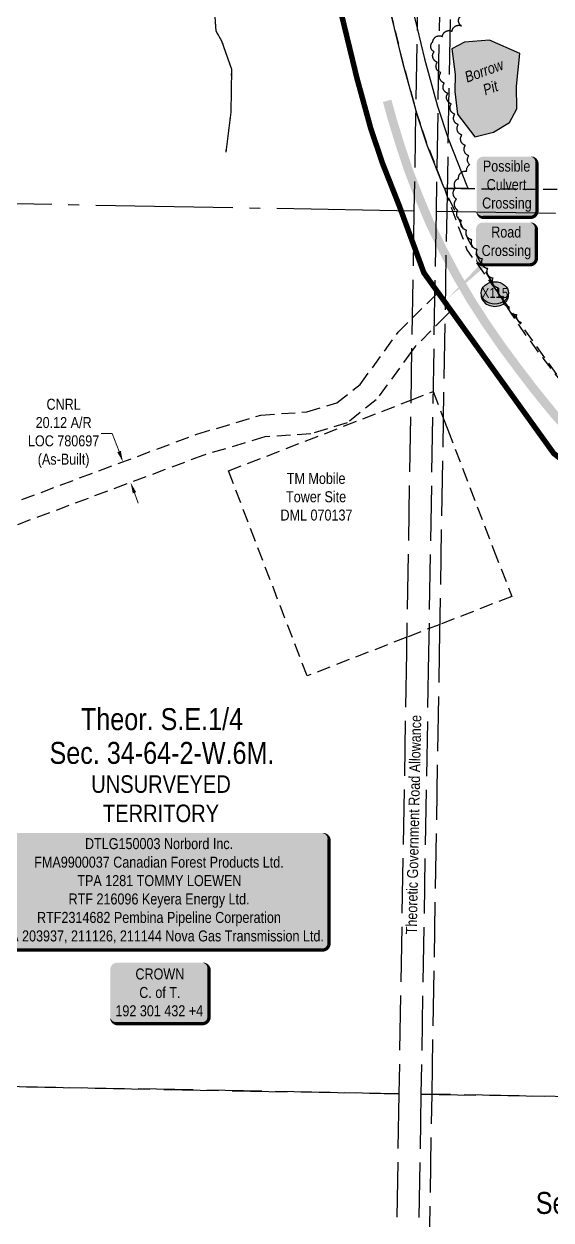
# Model space of a CAD drawing. Extents: x 405326 to 424052, y 6044755 to 6062236.
# Drawn here: x 421969 to 422450, y 6047967 to 6049057 of the extents above; entities that cross this region are included whole.
import ezdxf
from ezdxf.enums import TextEntityAlignment as Align

# ---------------------------------------------------------------- set-up
doc = ezdxf.new("R2010")
doc.units = 0
doc.header["$LTSCALE"] = 5
for name, pattern in [('0', [1, 1, 0]), ('foc-ACCESSROAD', [3.75, 2.5, -1.25]), ('foc-QUARTERLINE', [33, 25, -3, 2, -3]), ('foc-UNSURVEYED', [12.5, 10, -2.5]), ('foc-WHEELTRACKS', [2, 0.4, -1.6])]:
    doc.linetypes.add(name, pattern=pattern)
for name, color, linetype in [('AS-OWNER', 7, 'Continuous'), ('AS-ROADS', 254, 'Continuous'), ('AS-SURFACE IMPACT', 7, 'Continuous'), ('C-SYMBOL', 7, 'Continuous'), ('CG-NOTES', 7, 'Continuous'), ('F-AR', 190, 'foc-ACCESSROAD'), ('F-RW', 190, 'Continuous'), ('F-WS', 190, 'foc-ACCESSROAD'), ('L-ROAD-T', 7, 'Continuous'), ('L-SECQ', 8, 'foc-QUARTERLINE'), ('L-UNS-T', 3, 'Continuous'), ('L-USEC', 7, 'foc-UNSURVEYED'), ('P-CROSSINGS', 250, 'Continuous'), ('P-PROPOSED', 10, 'Continuous'), ('T-BUSH', 110, '0'), ('T-WATER', 160, 'Continuous'), ('T-WATER-H', 133, 'Continuous'), ('T-WATER-P3', 160, 'foc-WHEELTRACKS'), ('T-WATER-T', 170, 'Continuous')]:
    doc.layers.add(name, color=color, linetype=linetype)
doc.layers.add('F-AR-T', color=190, linetype='Continuous', lineweight=9)
doc.layers.add('F-WS-T', color=190, linetype='Continuous', lineweight=9)
doc.styles.add('175L', font='ARIALN.TTF', dxfattribs={"height": 20})
doc.styles.add('80', font='ARIALN.TTF', dxfattribs={"height": 10})
doc.styles.add('80CG', font='ARIALN.TTF', dxfattribs={"height": 10})
doc.styles.add('80L', font='ARIALN.TTF', dxfattribs={"height": 10})
doc.styles.add('Crossing', font='ARIALN.TTF', dxfattribs={"height": 10})
doc.styles.add('foc-LtypeFont', font='ARIALN.TTF', dxfattribs={"height": 7.35})
doc.linetypes.add('foc-TOPO-flowdirection-NOLINE', pattern='A,0,[">",foc-LtypeFont,S=0.3,R=0,X=0,Y=-0.945],-20,[">",foc-LtypeFont,S=0.3,R=0,X=0,Y=-0.945],0', length=20)
doc.dimstyles.new('Compass 5 000', dxfattribs={"dimscale": 5, "dimtxt": 9, "dimasz": 2, "dimexe": 0.2, "dimexo": 0.0625, "dimgap": 0.5, "dimtad": 0, "dimtih": 1, "dimtoh": 1, "dimzin": 0, "dimdsep": 46, "dimtxsty": '80CG', "dimcen": 0.1, "dimse1": 1, "dimse2": 1, "dimclrd": 256, "dimclrt": 256, "dimaunit": 1, "dimadec": 4, "dimazin": 0, "dimtfac": 0.06, "dimtofl": 0, "dimtmove": 0, "dimatfit": 1, "dimfxl": 0.2, "dimtolj": 1, "dimtzin": 0, "dimlwd": -1, "dimarcsym": 0})

# ---------------------------------------------------------------- blocks, each defined once
blk = doc.blocks.new('*U529')
h = blk.add_hatch(color=255)
edge = h.paths.add_edge_path()
edge.add_line((-39, -28.5), (39, -28.5))
edge.add_arc((39, -22.5), 6, 270, 360)
edge.add_line((45, -22.5), (45, 21))
edge.add_arc((39, 21), 6, 0, 90)
edge.add_line((39, 27), (-39, 27))
edge.add_arc((-39, 21), 6, 90, 180)
edge.add_line((-45, 21), (-45, -22.5))
edge.add_arc((-39, -22.5), 6, 180, 270)
at = {"color": 14, "flags": 128}
blk.add_lwpolyline([(-39, -28.5, 3, 3, 0), (39, -28.5, 3, 3, 0.414214), (45, -22.5, 3, 3, 0), (45, 21, 3, 0, 0.414214), (39, 27, 0, 0, 0), (-39, 27, 0, 0, 0.414214), (-45, 21, 0, 0, 0), (-45, -22.5, 0, 3, 0.414214)], format="xyseb", close=True, dxfattribs=at)
at = {"color": 14, "style": '80'}
blk.add_attdef('ENTER_TEXT_001', (-26.8, -4.9), '', height=10, dxfattribs=at)
blk = doc.blocks.new('*D617')
at = {"layer": 'F-AR-T', "transparency": 16777216}
for p, q in [((422049.8, 6048683.8), (422039.8, 6048683.8)), ((422056, 6048667.2), (422049.8, 6048683.8)), ((422070, 6048629.6), (422073.5, 6048620.3))]:
    blk.add_line(p, q, dxfattribs=at)
for points in [[(422057.6, 6048667.8), (422054.4, 6048666.6), (422059.5, 6048657.9)], [(422071.6, 6048630.2), (422068.5, 6048629.1), (422066.5, 6048639)]]:
    blk.add_solid(points, dxfattribs=at)
at = {"layer": 'F-AR-T', "transparency": 16777216, "insert": (422005.5, 6048683.8), "char_height": 10, "attachment_point": 5, "style": '80CG'}
blk.add_mtext('\\A1;CNRL\\P20.12 A/R\\PLOC 780697\\P(As-Built)', dxfattribs=at)
blk = doc.blocks.new('*U638')
h = blk.add_hatch(color=255)
edge = h.paths.add_edge_path()
edge.add_line((-149, -54), (149, -54))
edge.add_arc((149, -48), 6, 270, 360)
edge.add_line((155, -48), (155, 46.5))
edge.add_arc((149, 46.5), 6, 0, 90)
edge.add_line((149, 52.5), (-149, 52.5))
edge.add_arc((-149, 46.5), 6, 90, 180)
edge.add_line((-155, 46.5), (-155, -48))
edge.add_arc((-149, -48), 6, 180, 270)
at = {"color": 44, "flags": 128}
blk.add_lwpolyline([(-149, -54, 3, 3, 0), (149, -54, 3, 3, 0.414214), (155, -48, 3, 3, 0), (155, 46.5, 3, 0, 0.414214), (149, 52.5, 0, 0, 0), (-149, 52.5, 0, 0, 0.414214), (-155, 46.5, 0, 0, 0), (-155, -48, 0, 3, 0.414214)], format="xyseb", close=True, dxfattribs=at)
at = {"color": 44, "style": '80'}
blk.add_attdef('ENTER_TEXT_001', (-36, -5), '', height=10, dxfattribs=at)
blk = doc.blocks.new('*U1046')
h = blk.add_hatch(color=59)
edge = h.paths.add_edge_path()
edge.add_line((-21.5, -20), (21.5, -20))
edge.add_arc((21.5, -14), 6, 270, 360)
edge.add_line((27.5, -14), (27.5, 12.5))
edge.add_arc((21.5, 12.5), 6, 0, 90)
edge.add_line((21.5, 18.5), (-21.5, 18.5))
edge.add_arc((-21.5, 12.5), 6, 90, 180)
edge.add_line((-27.5, 12.5), (-27.5, -14))
edge.add_arc((-21.5, -14), 6, 180, 270)
at = {"color": 1, "flags": 128}
blk.add_lwpolyline([(-21.5, -20, 3, 3, 0), (21.5, -20, 3, 3, 0.414214), (27.5, -14, 3, 3, 0), (27.5, 12.5, 3, 0, 0.414214), (21.5, 18.5, 0, 0, 0), (-21.5, 18.5, 0, 0, 0.414214), (-27.5, 12.5, 0, 0, 0), (-27.5, -14, 0, 3, 0.414214)], format="xyseb", close=True, dxfattribs=at)
blk.add_lwpolyline([(-53.8, -51.2, 0, 7.5, 0), (0, 0, 0, 0, 0)], format="xyseb", dxfattribs=at)
at = {"color": 1, "style": '80'}
blk.add_attdef('ENTER_TEXT_001', (-36, -5), '', height=10, dxfattribs=at)
blk = doc.blocks.new('*U1031')
h = blk.add_hatch(color=254)
edge = h.paths.add_edge_path()
edge.add_line((-21.5, -28.5), (21.5, -28.5))
edge.add_arc((21.5, -22.5), 6, 270, 360)
edge.add_line((27.5, -22.5), (27.5, 21))
edge.add_arc((21.5, 21), 6, 0, 90)
edge.add_line((21.5, 27), (-21.5, 27))
edge.add_arc((-21.5, 21), 6, 90, 180)
edge.add_line((-27.5, 21), (-27.5, -22.5))
edge.add_arc((-21.5, -22.5), 6, 180, 270)
at = {"color": 160, "flags": 128}
blk.add_lwpolyline([(-21.5, -28.5, 3, 3, 0), (21.5, -28.5, 3, 3, 0.414214), (27.5, -22.5, 3, 3, 0), (27.5, 21, 3, 0, 0.414214), (21.5, 27, 0, 0, 0), (-21.5, 27, 0, 0, 0.414214), (-27.5, 21, 0, 0, 0), (-27.5, -22.5, 0, 3, 0.414214)], format="xyseb", close=True, dxfattribs=at)
at = {"color": 160, "style": '80'}
blk.add_attdef('ENTER_TEXT_001', (-26.8, -4.9), '', height=10, dxfattribs=at)
blk = doc.blocks.new('xing2')
h = blk.add_hatch(color=50)
h.dxf.hatch_style = 1
edge = h.paths.add_edge_path()
edge.add_ellipse((0, 0), major_axis=(-12.5, 0), ratio=0.816297, start_angle=0, end_angle=360)
h = blk.add_hatch(color=250)
h.dxf.hatch_style = 1
edge = h.paths.add_edge_path()
edge.add_ellipse((0, -2), major_axis=(-12.5, 0), ratio=0.816297, start_angle=0, end_angle=180)
edge.add_line((12.5, -2), (12.5, 0))
edge.add_ellipse((0, 0), major_axis=(-12.5, 0), ratio=0.816297, start_angle=0, end_angle=180, ccw=False)
edge.add_line((-12.5, 0), (-12.5, -2))
at = {"color": 250}
blk.add_ellipse((0, 0), major_axis=(-12.5, 0), ratio=0.816297, dxfattribs=at)
blk.add_ellipse((0, -2), major_axis=(-12.5, 0), ratio=0.816297, start_param=0, end_param=3.141593, dxfattribs=at)
at = {"color": 250, "style": 'Crossing'}
blk.add_attdef('CROSSING', text='', height=9, dxfattribs=at).set_placement((0.1, 0), align=Align.MIDDLE_CENTER)
at = {"color": 250, "style": 'Crossing', "flags": 1}
for tag, p in [('OWNER', (0.1, -12.5)), ('DESCRIPTION', (0.1, -25.8)), ('LOCATION', (0.1, -39.3)), ('DWG_REF', (0.1, -52.8))]:
    blk.add_attdef(tag, text='', height=9, dxfattribs=at).set_placement(p, align=Align.MIDDLE_CENTER)

msp = doc.modelspace()

# ---------------------------------------------------------------- hatches: boundary and pattern name
at = {"layer": 'T-WATER-H'}
h = msp.add_hatch(color=256, dxfattribs=at)
h.dxf.hatch_style = 1
h.paths.add_polyline_path([(422396.987, 6048958.052), (422411.849, 6048966.945), (422418.506, 6048979.315), (422418.172, 6049000.075), (422421.094, 6049029.647), (422393.48, 6049042.01), (422370.684, 6049040.178), (422359.201, 6049034.007), (422362.156, 6049010.618), (422361.865, 6048995.217), (422364.314, 6048974.537), (422380.128, 6048953.982)])

# ---------------------------------------------------------------- linework, layer by layer
at = {"layer": 'AS-ROADS', "const_width": 7.996, "flags": 128}
msp.add_lwpolyline([(422469.42, 6048682.293), (422451.725, 6048702.09), (422435.14, 6048722.548), (422419.818, 6048742.515), (422404.732, 6048762.914), (422390.371, 6048783.656), (422376.688, 6048804.828), (422363.116, 6048827.997), (422350.724, 6048851.433), (422339.187, 6048875.136), (422329.188, 6048899.054), (422320.084, 6048922.398), (422311.978, 6048946.683), (422304.624, 6048970.763), (422300.233, 6048986.688)], dxfattribs=at)
at = {"layer": 'F-AR', "flags": 128}
msp.add_lwpolyline([(424044.649, 6048443.713), (423975.815, 6048501.796), (423957.105, 6048517.584), (423946.029, 6048524.551), (423906.769, 6048549.251), (423886.989, 6048561.694), (423881.514, 6048563.387), (423868.77, 6048567.327), (423776.686, 6048595.799), (423714.504, 6048598.171), (423704.527, 6048598.551), (423689.686, 6048598.128), (423650.274, 6048597.006), (423640.248, 6048596.721), (423630.406, 6048594.791), (423583.567, 6048585.607), (423504.552, 6048556.332), (423362.815, 6048495.667), (423247.181, 6048446.071), (423144.05, 6048424.751), (423140.646, 6048424.583), (422958.796, 6048415.586), (422765.318, 6048460.723), (422634.129, 6048521.069), (422451.24, 6048664.859), (422383.124, 6048759.607), (422370.913, 6048776.592), (422353.389, 6048800.942), (422332.809, 6048829.563), (422324.115, 6048853.238), (422311.914, 6048886.458), (422310.288, 6048890.887), (422294.816, 6048930.116), (422284.202, 6048961.777), (422271.862, 6049006.683), (422213.514, 6049247.167), (422106.186, 6049694.508), (422152.698, 6049693.669), (422257.252, 6049257.74), (422315.106, 6049019.26), (422326.256, 6048978.692), (422327.108, 6048975.593), (422337.156, 6048945.509), (422351.371, 6048909.464), (422352.377, 6048906.913), (422355.072, 6048899.576), (422360.209, 6048885.588), (422372.964, 6048850.858), (422405.029, 6048806.247), (422407.634, 6048802.624), (422458.243, 6048732.144), (422459.773, 6048730.073), (422484.06, 6048696.295), (422506.261, 6048678.84), (422506.567, 6048678.591), (422530.143, 6048660.064), (422533.499, 6048657.426), (422657.762, 6048559.729), (422779.981, 6048503.508), (422962.874, 6048460.839), (423138.35, 6048469.522), (423141.416, 6048470.156), (423233.62, 6048489.217), (423345.093, 6048537.028), (423487.872, 6048598.139), (423571.343, 6048629.066), (423625.402, 6048639.665), (423635.244, 6048641.595), (423645.27, 6048641.88), (423704.744, 6048643.573), (423742.874, 6048642.119), (423762.905, 6048641.356), (423784.319, 6048640.539), (423905.938, 6048602.936), (423935.304, 6048584.462), (423943.45, 6048579.336), (423946.908, 6048577.161), (423966.729, 6048564.692), (423976.76, 6048558.381), (423983.725, 6048554), (424045.619, 6048501.773)], dxfattribs=at)
at = {"layer": 'F-AR'}
msp.add_lwpolyline([(422133.254, 6048663.91), (421903.857, 6048578.317), (421897.102, 6048597.271), (422126.858, 6048682.996), (422185.249, 6048700.388), (422227.231, 6048703.373), (422254.326, 6048711.489), (422275.737, 6048728.432), (422310.397, 6048775.949), (422323.012, 6048788.559), (422345.89, 6048811.427), (422353.39, 6048800.993), (422357.788, 6048794.875), (422353.207, 6048790.296), (422325.728, 6048762.826), (422322.498, 6048758.398), (422290.375, 6048714.357), (422263.789, 6048693.321), (422230.875, 6048683.462), (422188.877, 6048680.476), (422133.254, 6048663.91)], close=True, dxfattribs=at)
at = {"layer": 'F-RW'}
msp.add_lwpolyline([(422355.197, 6048906.89), (422352.377, 6048906.913), (422351.371, 6048909.464), (422337.156, 6048945.509), (422327.108, 6048975.593), (422326.256, 6048978.692), (422315.106, 6049019.26), (422257.252, 6049257.74), (422152.698, 6049693.669), (422173.369, 6049693.296), (422276.678, 6049262.495), (422327.523, 6049052.891), (422334.325, 6049024.849), (422346.178, 6048981.734), (422355.973, 6048952.351), (422372.954, 6048909.29), (422373.961, 6048906.739), (422355.197, 6048906.89)], close=True, dxfattribs=at)
at = {"layer": 'F-WS', "flags": 128}
msp.add_lwpolyline([(422840.605, 6048654.466), (422840.558, 6048651.875), (422566.618, 6048656.827), (422533.499, 6048657.426), (422528.34, 6048657.519), (422509.803, 6048675.212), (422506.56, 6048678.571), (422506.261, 6048678.84), (422491.903, 6048693.549), (422474.662, 6048712.505), (422459.773, 6048730.074), (422458.196, 6048732.096), (422442.239, 6048752.186), (422427.098, 6048772.86), (422412.697, 6048794.056), (422405.028, 6048806.248), (422399.053, 6048815.746), (422386.184, 6048837.906), (422374.105, 6048860.506), (422362.38, 6048885.549), (422355.097, 6048901.102), (422352.377, 6048906.913), (422355.196, 6048906.89), (422373.961, 6048906.739), (422845.098, 6048902.933), (422844.627, 6048876.838), (422840.605, 6048654.466)], close=True, dxfattribs=at)
at = {"layer": 'F-WS'}
msp.add_lwpolyline([(422318.057, 6048498.023), (422227.341, 6048462.833), (422155.685, 6048649.545), (422321.74, 6048713.962), (422342.137, 6048721.875), (422351.619, 6048697.137), (422355.521, 6048686.956), (422397.26, 6048577.939), (422413.794, 6048535.161), (422348.423, 6048509.803), (422318.057, 6048498.023)], close=True, dxfattribs=at)
at = {"layer": 'L-SECQ'}
for p, q in [((422324.678, 6048886.229), (421555.988, 6048900.089)), ((423113.657, 6048872.014), (422344.782, 6048885.887))]:
    msp.add_line(p, q, dxfattribs=at)
at = {"layer": 'L-USEC'}
for p, q in [((422331.542, 6049288.278), (422324.678, 6048886.229)), ((422351.647, 6049287.935), (422344.782, 6048885.886)), ((422354.835, 6048885.685), (422361.7, 6049287.732)), ((422324.678, 6048886.229), (422317.823, 6048484.261)), ((422344.782, 6048885.887), (422337.927, 6048483.918)), ((422347.98, 6048483.718), (422354.835, 6048885.685)), ((422317.823, 6048484.261), (422310.967, 6048082.292)), ((422317.823, 6048484.261), (422317.823, 6048484.261)), ((422337.927, 6048483.918), (422331.071, 6048081.949)), ((422341.123, 6048081.751), (422347.98, 6048483.718)), ((421909.194, 6048089.509), (422310.967, 6048082.292)), ((422310.967, 6048082.292), (421909.194, 6048089.509)), ((422310.967, 6048082.292), (422304.112, 6047680.323)), ((422331.071, 6048081.949), (422324.217, 6047679.981)), ((422732.841, 6048074.714), (422331.071, 6048081.949)), ((422331.071, 6048081.949), (422732.841, 6048074.714)), ((422334.269, 6047679.783), (422341.123, 6048081.751))]:
    msp.add_line(p, q, dxfattribs=at)
at = {"layer": 'P-PROPOSED', "const_width": 4.998, "flags": 128}
msp.add_lwpolyline([(422214.485, 6049247.401), (422272.829, 6049006.933), (422285.158, 6048962.068), (422295.756, 6048930.459), (422311.222, 6048891.243), (422312.852, 6048886.803), (422325.053, 6048853.582), (422333.701, 6048830.036), (422354.2, 6048801.526), (422371.724, 6048777.176), (422383.936, 6048760.19), (422451.969, 6048665.557), (422634.654, 6048521.928), (422765.644, 6048461.673), (422958.886, 6048416.591), (423140.597, 6048425.581)], dxfattribs=at)
at = {"layer": 'T-BUSH', "flags": 128}
for points in [[(422375.487, 6048928.473, -0.38439402), (422374.677, 6048936.606, -0.52056705), (422371.484, 6048946.077, -0.52056705), (422368.291, 6048955.549, -0.52056705), (422365.098, 6048965.021, -0.52056705), (422361.905, 6048974.492, -0.52056705), (422358.712, 6048983.964, -0.52056705), (422355.519, 6048993.435, -0.52056705), (422352.326, 6049002.907, -0.52056705), (422349.132, 6049012.379, -0.52056705), (422345.939, 6049021.85, -0.52056705), (422342.931, 6049031.377, -0.52056705), (422341.806, 6049040.465, -0.52056705), (422350.577, 6049045.259, -0.52056705), (422359.348, 6049050.052, -0.52056705), (422368.119, 6049054.846, -0.52056705), (422367.129, 6049063.753, -0.52056705), (422364.434, 6049073.378, -0.52056705), (422361.738, 6049083.003, -0.52056705), (422359.043, 6049092.628, -0.52056705), (422356.348, 6049102.253, -0.52056705), (422353.652, 6049111.878, -0.52056705), (422344.561, 6049111.544, -0.52056705), (422334.687, 6049109.99, -0.52056705), (422324.813, 6049108.437, -0.52056705), (422321.538, 6049116.507, -0.52056705), (422319.429, 6049126.277, -0.52056705), (422317.32, 6049136.047, -0.52056705), (422315.211, 6049145.818, -0.52056705), (422313.101, 6049155.588, -0.52056705), (422310.992, 6049165.358, -0.52056705), (422308.883, 6049175.129, -0.52056705), (422306.774, 6049184.899, -0.52056705), (422304.665, 6049194.669, -0.52056705), (422302.556, 6049204.44, -0.52056705), (422308.599, 6049209.476, -0.52056705), (422306.383, 6049219.223, -0.52056705), (422304.168, 6049228.97, -0.52056705), (422301.952, 6049238.717, -0.52056705), (422299.737, 6049248.463, -0.52056705), (422295.269, 6049254.653, -0.52056705), (422285.512, 6049252.486, -0.52056705), (422278.217, 6049254.385, -0.52056705), (422275.617, 6049264.037, -0.52056705), (422273.018, 6049273.688, -0.52056705), (422270.419, 6049283.34, -0.52056705), (422267.82, 6049292.992, -0.52056705), (422270.142, 6049299.452, -0.52056705), (422280.014, 6049301.018, -0.52056705), (422287.655, 6049303.979, -0.52056705), (422284.747, 6049313.542, -0.52056705), (422281.838, 6049323.105, -0.52056705), (422278.93, 6049332.668, -0.52056705), (422276.022, 6049342.231, -0.52056705), (422270.118, 6049346.467, -0.52056705), (422264.378, 6049350.553, -0.52056705), (422262.012, 6049360.265, -0.52056705), (422259.647, 6049369.976, -0.52056705), (422257.282, 6049379.688, -0.52056705), (422254.916, 6049389.399, -0.52056705), (422252.551, 6049399.111, -0.52056705), (422250.185, 6049408.822, -0.52056705), (422247.82, 6049418.534, -0.52056705), (422245.454, 6049428.245, -0.52056705), (422243.089, 6049437.957, -0.52056705), (422240.724, 6049447.668, -0.52056705), (422238.358, 6049457.38, -0.52056705), (422235.993, 6049467.091, -0.52056705), (422233.627, 6049476.802, -0.52056705), (422235.177, 6049484.971, -0.52056705), (422241.195, 6049491.382, -0.52056705), (422238.845, 6049501.097, -0.52056705), (422236.495, 6049510.812, -0.52056705), (422234.145, 6049520.527, -0.52056705), (422231.795, 6049530.242, -0.52056705), (422222.634, 6049529.52, -0.52056705), (422213.334, 6049528.586, -0.52056705), (422210.98, 6049538.3, -0.52056705), (422208.626, 6049548.014, -0.52056705), (422206.272, 6049557.729, -0.52056705), (422203.918, 6049567.443, -0.52056705), (422201.563, 6049577.157, -0.52056705), (422199.209, 6049586.871, -0.52056705), (422196.855, 6049596.585, -0.52056705), (422194.501, 6049606.3, -0.52056705), (422192.147, 6049616.014, -0.52056705), (422189.793, 6049625.728, -0.52056705), (422197.483, 6049630.15, -0.13116006), (422198.495, 6049632.8)], [(422375.487, 6048928.473, 0.30891117), (422372.422, 6048922.311, 0.52056705), (422365.099, 6048915.508, 0.52056705), (422362.206, 6048907.068, 0.52056705), (422363.344, 6048897.137, 0.52056705), (422364.483, 6048887.207, 0.52056705), (422367.71, 6048877.939, 0.52056705), (422372.505, 6048869.17, 0.52056705), (422377.301, 6048860.4, 0.52056705), (422382.097, 6048851.63, 0.52056705), (422386.893, 6048842.86, 0.52056705), (422391.688, 6048834.09, 0.52056705), (422396.484, 6048825.321, 0.52056705), (422401.337, 6048816.583, 0.52056705), (422406.257, 6048807.882, 0.52056705), (422411.177, 6048799.182, 0.52056705), (422418.079, 6048792.191, 0.42837193), (422422.669, 6048784.754)]]:
    msp.add_lwpolyline(points, format="xyb", dxfattribs=at)
at = {"layer": 'T-WATER', "flags": 128}
msp.add_lwpolyline([(422396.987, 6048958.052), (422411.849, 6048966.945), (422418.506, 6048979.315), (422418.172, 6049000.075), (422421.094, 6049029.647), (422393.48, 6049042.01), (422370.684, 6049040.178), (422359.201, 6049034.007), (422362.156, 6049010.618), (422361.865, 6048995.217), (422364.314, 6048974.537), (422380.128, 6048953.982)], close=True, dxfattribs=at)
at = {"layer": 'T-WATER-P3', "flags": 128}
msp.add_lwpolyline([(422153.443, 6048939.968), (422158.227, 6048976.311), (422158.614, 6049015.176), (422149.791, 6049041.078), (422144.353, 6049050.037), (422142.095, 6049085.559), (422154.31, 6049100.625), (422163.59, 6049120.156), (422141.322, 6049189.779), (422154.601, 6049276.875), (422140.868, 6049312.393), (422100.396, 6049368.463), (422054.644, 6049368.82), (422016.731, 6049382.839), (421944.387, 6049459.823), (421917.088, 6049484.521), (421883.613, 6049501.048), (421858.348, 6049524.831), (421846.176, 6049561.85), (421839.819, 6049648.967), (421833.439, 6049680.012), (421853.801, 6049718.353), (421853.707, 6049740.263), (421812.115, 6049770.384), (421789.494, 6049796.407), (421778.008, 6049826.151), (421732.735, 6049838.076), (421726.001, 6049835.149), (421703.458, 6049842.214), (421697.782, 6049886.589), (421688.235, 6049925.546), (421664.048, 6049949.942), (421648.404, 6049984.214), (421636.613, 6050020.415), (421643.322, 6050110.649), (421623.916, 6050139.253), (421608.245, 6050174.139), (421608.225, 6050212.303), (421615.51, 6050253.726), (421586.87, 6050279.671), (421566.925, 6050308.484), (421538.405, 6050378.229), (421510.467, 6050401.428), (421489.412, 6050431.229), (421458.907, 6050500.588), (421393.903, 6050586.782), (421368.401, 6050611.81), (421348.961, 6050641.945), (421336.983, 6050678.092), (421320.626, 6050710.631), (421259.159, 6050751.523), (421230.619, 6050773.841), (421149.715, 6050894.138), (421145.136, 6050937.348), (421144.609, 6050984.86), (421130.442, 6051018.134), (421113.506, 6051050.216), (421091.042, 6051078.987), (421027.95, 6051115.067), (420972.283, 6051177.698), (420938.862, 6051216.954), (420889.657, 6051259.846), (420868.709, 6051303.907), (420861.529, 6051336.649), (420833.212, 6051377.914), (420827.724, 6051401.301), (420830.895, 6051424.648), (420848.295, 6051441.838), (420885.07, 6051463.004), (420898.883, 6051475.637), (420933.592, 6051491.227), (420947.409, 6051504.368), (420950.597, 6051531.272), (420945.606, 6051552.117), (420929.936, 6051576.057), (420914.228, 6051592.38), (420894.52, 6051623.956), (420882.977, 6051658.542), (420871.099, 6051728.681), (420866.376, 6051803.867), (420861.998, 6051845.531), (420854.441, 6051862.325), (420817.949, 6051898.548), (420671.257, 6051999.254), (420651.771, 6052010.301)], dxfattribs=at)
at = {"layer": 'T-WATER-P3', "linetype": 'foc-TOPO-flowdirection-NOLINE', "flags": 128}
msp.add_lwpolyline([(422153.443, 6048939.968), (422158.227, 6048976.311), (422158.614, 6049015.176), (422149.791, 6049041.078), (422144.353, 6049050.037), (422142.095, 6049085.559), (422154.31, 6049100.625), (422163.59, 6049120.156), (422141.322, 6049189.779), (422154.601, 6049276.875), (422140.868, 6049312.393), (422100.396, 6049368.463), (422054.644, 6049368.82), (422016.731, 6049382.839), (421944.387, 6049459.823), (421917.088, 6049484.521), (421883.613, 6049501.048), (421858.348, 6049524.831), (421846.176, 6049561.85), (421839.819, 6049648.967), (421833.439, 6049680.012), (421853.801, 6049718.353), (421853.707, 6049740.263), (421812.115, 6049770.384), (421789.494, 6049796.407), (421778.008, 6049826.151), (421732.735, 6049838.076), (421726.001, 6049835.149), (421703.458, 6049842.214), (421697.782, 6049886.589), (421688.235, 6049925.546), (421664.048, 6049949.942), (421648.404, 6049984.214), (421636.613, 6050020.415), (421643.322, 6050110.649), (421623.916, 6050139.253), (421608.245, 6050174.139), (421608.225, 6050212.303), (421615.51, 6050253.726), (421586.87, 6050279.671), (421566.925, 6050308.484), (421538.405, 6050378.229), (421510.467, 6050401.428), (421489.412, 6050431.229), (421458.907, 6050500.588), (421393.903, 6050586.782), (421368.401, 6050611.81), (421348.961, 6050641.945), (421336.983, 6050678.092), (421320.626, 6050710.631), (421259.159, 6050751.523), (421230.619, 6050773.841), (421149.715, 6050894.138), (421145.136, 6050937.348), (421144.609, 6050984.86), (421130.442, 6051018.134), (421113.506, 6051050.216), (421091.042, 6051078.987), (421027.95, 6051115.067), (420972.283, 6051177.698), (420938.862, 6051216.954), (420889.657, 6051259.846), (420868.709, 6051303.907), (420861.529, 6051336.649), (420833.212, 6051377.914), (420827.724, 6051401.301), (420830.895, 6051424.648), (420848.295, 6051441.838), (420885.07, 6051463.004), (420898.883, 6051475.637), (420933.592, 6051491.227), (420947.409, 6051504.368), (420950.597, 6051531.272), (420945.606, 6051552.117), (420929.936, 6051576.057), (420914.228, 6051592.38), (420894.52, 6051623.956), (420882.977, 6051658.542), (420871.099, 6051728.681), (420866.376, 6051803.867), (420861.998, 6051845.531), (420854.441, 6051862.325), (420817.949, 6051898.548), (420671.257, 6051999.254), (420651.771, 6052010.301)], dxfattribs=at)

# ---------------------------------------------------------------- block references
ref = msp.add_blockref('*U1031', (422409.234, 6048908.925), dxfattribs=dict(xscale=0.9990282348270094, yscale=0.9990282348270094, zscale=0.9990282348270094))
ref.add_attrib('ENTER_TEXT_001', 'Possible', (422387.414, 6048922.226), dxfattribs={"color": 160, "height": 9.9903, "style": '80'})
ref.add_attrib('ENTER_TEXT_002', 'Culvert', (422390.872, 6048905.398), dxfattribs={"color": 160, "height": 9.9903, "style": '80'})
ref.add_attrib('ENTER_TEXT_003', 'Crossing', (422386.78, 6048888.57), dxfattribs={"color": 160, "height": 9.9903, "style": '80'})
at = {"layer": 'AS-OWNER', "color": 5}
ref = msp.add_blockref('*U529', (422092.985, 6048174.568), dxfattribs=dict(at, xscale=0.999551, yscale=0.999551, zscale=0.999551))
ref.add_attrib('ENTER_TEXT_001', 'CROWN', (422070.935, 6048186.335), dxfattribs={"layer": '0', "color": 14, "height": 9.9955, "style": '80'})
ref.add_attrib('ENTER_TEXT_002', 'C. of T.', (422074.43, 6048169.499), dxfattribs={"layer": '0', "color": 14, "height": 9.9955, "style": '80'})
ref.add_attrib('ENTER_TEXT_003', '192 301 432 +4', (422052.693, 6048152.799), dxfattribs={"layer": '0', "color": 14, "height": 9.99551, "style": '80'})
at = {"layer": 'AS-SURFACE IMPACT', "color": 1}
ref = msp.add_blockref('*U638', (422092.403, 6048267.119), dxfattribs=dict(at, xscale=0.999551, yscale=0.999551, zscale=0.999551))
ref.add_attrib('ENTER_TEXT_001', 'DTLG150003 Norbord Inc.', (422024.995, 6048305.044), dxfattribs={"layer": '0', "color": 44, "height": 9.99551, "style": '80'})
ref.add_attrib('ENTER_TEXT_002', 'FMA9900037 Canadian Forest Products Ltd.', (421978.788, 6048288.208), dxfattribs={"layer": '0', "color": 44, "height": 9.99551, "style": '80'})
ref.add_attrib('ENTER_TEXT_003', 'TPA 1281 TOMMY LOEWEN', (422017.969, 6048271.372), dxfattribs={"layer": '0', "color": 44, "height": 9.99551, "style": '80'})
ref.add_attrib('ENTER_TEXT_004', 'RTF 216096 Keyera Energy Ltd.', (422010.022, 6048254.671), dxfattribs={"layer": '0', "color": 44, "height": 9.99551, "style": '80'})
ref.add_attrib('ENTER_TEXT_005', 'RTF2314682 Pembina Pipeline Corperation', (421981.297, 6048237.835), dxfattribs={"layer": '0', "color": 44, "height": 9.99551, "style": '80'})
ref.add_attrib('ENTER_TEXT_006', 'TFA 203937, 211126, 211144 Nova Gas Transmission Ltd.', (421942.832, 6048220.999), dxfattribs={"layer": '0', "color": 44, "height": 9.99551, "style": '80'})
at = {"layer": 'CG-NOTES'}
ref = msp.add_blockref('*U1046', (422408.756, 6048857.285), dxfattribs=dict(at, xscale=0.9990282348270094, yscale=0.9990282348270094, zscale=0.9990282348270094))
ref.add_attrib('ENTER_TEXT_001', 'Road', (422395.059, 6048862.172), dxfattribs={"layer": '0', "color": 1, "height": 9.9903, "style": '80'})
ref.add_attrib('ENTER_TEXT_002', 'Crossing', (422386.302, 6048845.344), dxfattribs={"layer": '0', "color": 1, "height": 9.9903, "style": '80'})
at = {"layer": 'P-CROSSINGS', "color": 5, "xscale": 0.999551, "yscale": 0.999551, "zscale": 0.999551}
msp.add_blockref('xing2', (422398.405, 6048811.666), dxfattribs=at).add_auto_attribs({'CROSSING': 'X115'})

# ---------------------------------------------------------------- texts
at = {"layer": 'C-SYMBOL', "color": 3, "style": '175L'}
for s, p in [('Theor. S.E.1/4', (422095.131, 6048407.476)), ('Sec. 34-64-2-W.6M.', (422095.131, 6048376.728)), ('Sec. 26-64-2-W.6M.', (422538.089, 6047966.768))]:
    msp.add_text(s, height=19.99102, dxfattribs=at).set_placement(p, align=Align.BOTTOM_CENTER)
at = {"layer": 'F-WS-T', "insert": (422202.575, 6048647.722), "char_height": 10, "attachment_point": 1, "style": '80L'}
msp.add_mtext_dynamic_manual_height_columns('\\pi6.23008;TM Mobile\\P\\pi5.59229;Tower Site\\P\\pi0.47974;DML 070137', width=65.14775, gutter_width=49.978, heights=[0], dxfattribs=at)
at = {"layer": 'L-ROAD-T', "style": '80L'}
msp.add_text('Theoretic Government Road Allowance', height=9.99551, rotation=88.813918, dxfattribs=at).set_placement((422324.309, 6048327.354), align=Align.MIDDLE_CENTER)
at = {"layer": 'L-UNS-T', "color": 3, "insert": (422094.23, 6048350.871), "char_height": 15.99282, "attachment_point": 5, "style": '80L'}
msp.add_mtext_dynamic_manual_height_columns('UNSURVEYED TERRITORY', width=126.35699, gutter_width=47.479, heights=[0], dxfattribs=at)
at = {"layer": 'T-WATER-T', "insert": (422369.256, 6049012.398), "char_height": 9.9954, "attachment_point": 1, "rotation": 20, "style": '80L'}
msp.add_mtext_dynamic_manual_height_columns('\\pi0.53769;{\\fArial Narrow|b0|i1|c0|p34;Borrow\\P\\pi12.10466;Pit}', width=37.4638, gutter_width=49.978, heights=[0], dxfattribs=at)

# ---------------------------------------------------------------- dimensions: what is measured, and where the dimension line sits
at = {"layer": 'F-AR-T'}
dim = msp.add_linear_dim(base=(422059.494, 6048657.862), p1=(422064.712, 6048638.335), p2=(422057.679, 6048657.185), angle=110.461363, text='CNRL\\P20.12 A/R\\PLOC 780697\\P(As-Built)', dimstyle='Compass 5 000', dxfattribs=at)
dim.commit()
dim.dimension.update_dxf_attribs({"geometry": '*D617', "text_midpoint": (422005.505, 6048683.83), "dimtype": 161})

doc.saveas('drawing.dxf')
